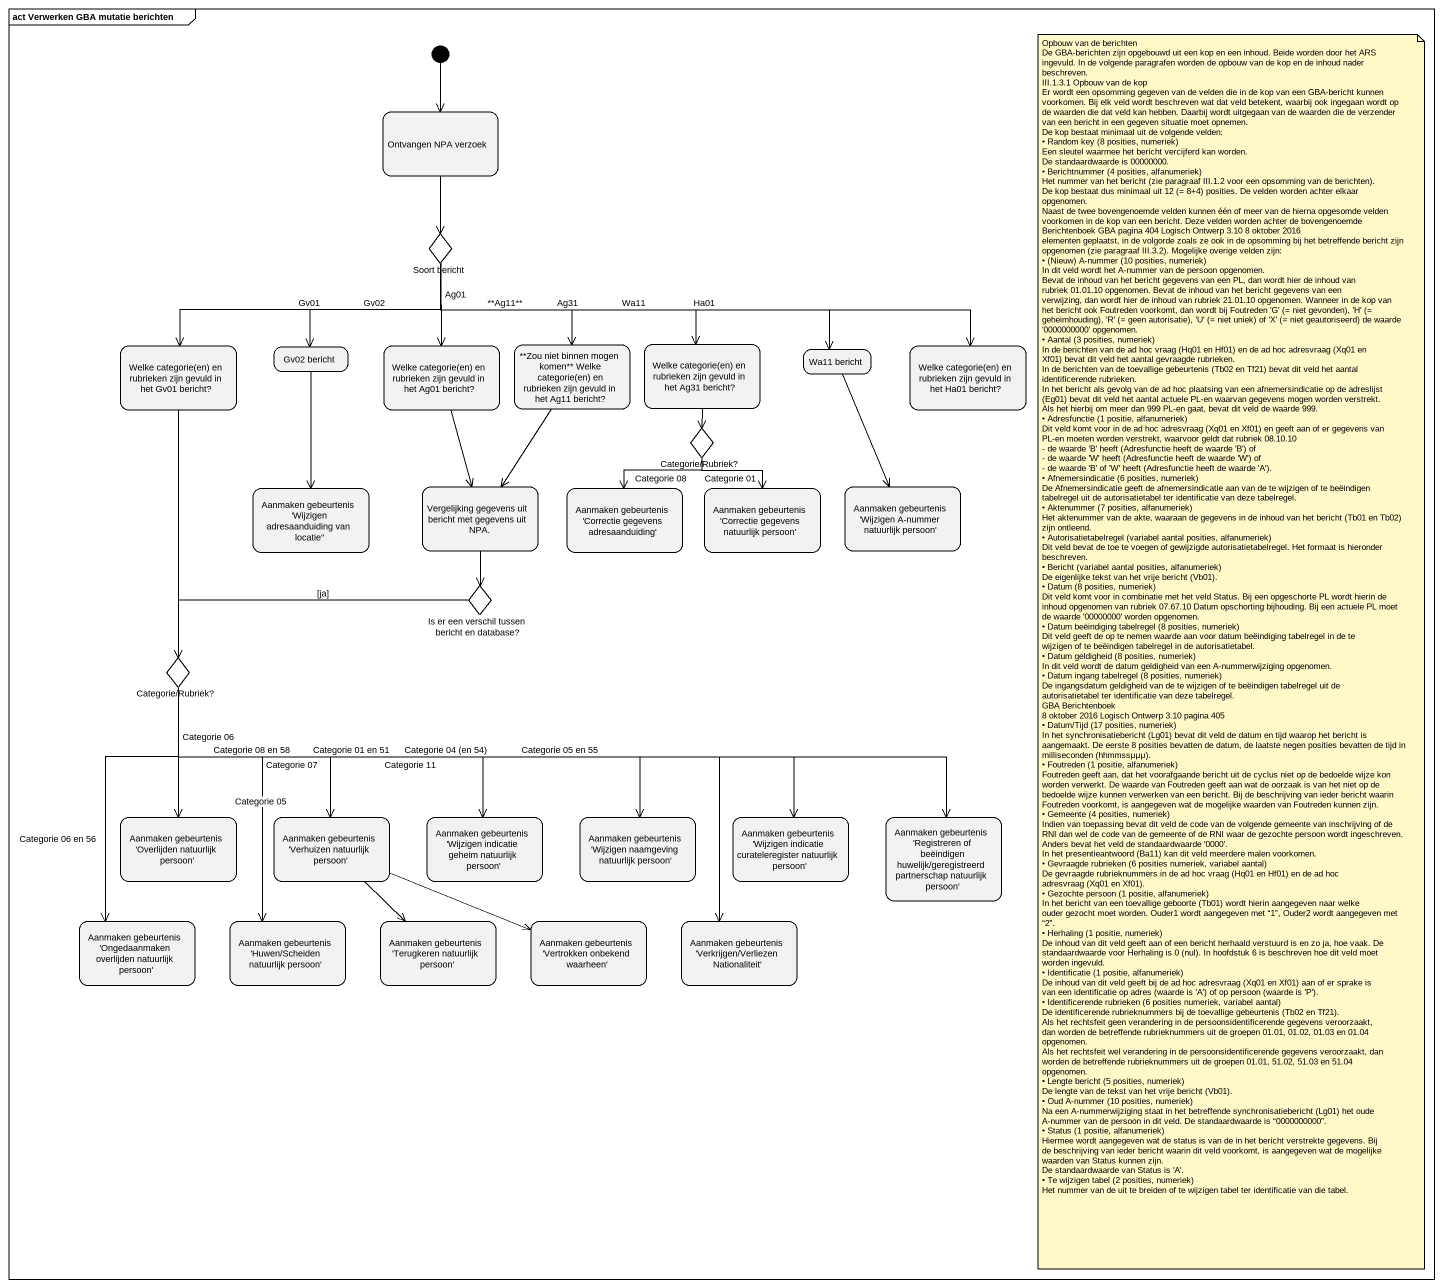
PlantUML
@startuml
mainframe act Verwerken GBA mutatie berichten
hide empty description
state "Ontvangen NPA verzoek" as Ontvangen_NPA_verzoek
state "Soort bericht" as Soort_bericht <<choice>>
state "Welke categorie(en) en rubrieken zijn gevuld in het Gv01 bericht?" as Welke_categorie_en_en
state "Gv02 bericht" as Gv02_bericht
state "Welke categorie(en) en rubrieken zijn gevuld in het Ag01 bericht?" as Welke_categorie_en_en_2
state "~**Zou niet binnen mogen komen~** Welke categorie(en) en rubrieken zijn gevuld in het Ag11 bericht?" as Zou_niet_binnen_mogen_komen
state "Welke categorie(en) en rubrieken zijn gevuld in het Ag31 bericht?" as Welke_categorie_en_en_3
state "Wa11 bericht" as Wa11_bericht
state "Welke categorie(en) en rubrieken zijn gevuld in het Ha01 bericht?" as Welke_categorie_en_en_4
state "Categorie/Rubriek?" as Categorie_Rubriek <<choice>>
state "Aanmaken gebeurtenis 'Wijzigen adresaanduiding van locatie''" as Aanmaken_gebeurtenis
state "Vergelijking gegevens uit bericht met gegevens uit NPA." as Vergelijking_gegevens_uit
state "Aanmaken gebeurtenis 'Correctie gegevens adresaanduiding'" as Aanmaken_gebeurtenis_2
state "Aanmaken gebeurtenis 'Correctie gegevens natuurlijk persoon'" as Aanmaken_gebeurtenis_3
state "Aanmaken gebeurtenis 'Wijzigen A-nummer natuurlijk persoon'" as Aanmaken_gebeurtenis_4
state "Is er een verschil tussen bericht en database?" as Is_er_een_verschil_tussen <<choice>>
state "Categorie/Rubriek?" as Categorie_Rubriek_2 <<choice>>
state "Aanmaken gebeurtenis 'Overlijden natuurlijk persoon'" as Aanmaken_gebeurtenis_5
state "Aanmaken gebeurtenis 'Verhuizen natuurlijk persoon'" as Aanmaken_gebeurtenis_6
state "Aanmaken gebeurtenis 'Wijzigen indicatie geheim natuurlijk persoon'" as Aanmaken_gebeurtenis_7
state "Aanmaken gebeurtenis 'Wijzigen naamgeving natuurlijk persoon'" as Aanmaken_gebeurtenis_8
state "Aanmaken gebeurtenis 'Wijzigen indicatie curateleregister natuurlijk persoon'" as Aanmaken_gebeurtenis_9
state "Aanmaken gebeurtenis 'Registreren of beëindigen huwelijk/geregistreerd partnerschap natuurlijk persoon'" as Aanmaken_gebeurtenis_10
state "Aanmaken gebeurtenis 'Ongedaanmaken overlijden natuurlijk persoon'" as Aanmaken_gebeurtenis_11
state "Aanmaken gebeurtenis 'Huwen/Scheiden natuurlijk persoon'" as Aanmaken_gebeurtenis_Huwen
state "Aanmaken gebeurtenis 'Terugkeren natuurlijk persoon'" as Aanmaken_gebeurtenis_12
state "Aanmaken gebeurtenis 'Vertrokken onbekend waarheen'" as Aanmaken_gebeurtenis_13
state "Aanmaken gebeurtenis 'Verkrijgen/Verliezen Nationaliteit'" as Aanmaken_gebeurtenis_14
[*] --> Ontvangen_NPA_verzoek
Ontvangen_NPA_verzoek --> Soort_bericht
Soort_bericht -left-> Welke_categorie_en_en : Gv01
Soort_bericht --> Gv02_bericht : Gv02
Soort_bericht --> Welke_categorie_en_en_2 : Ag01
Soort_bericht --> Zou_niet_binnen_mogen_komen : ~**Ag11~**
Soort_bericht -right-> Welke_categorie_en_en_3 : Ag31
Soort_bericht -right-> Wa11_bericht : Wa11
Soort_bericht -right-> Welke_categorie_en_en_4 : Ha01
Welke_categorie_en_en --> Categorie_Rubriek_2
Gv02_bericht --> Aanmaken_gebeurtenis
Welke_categorie_en_en_2 --> Vergelijking_gegevens_uit
Zou_niet_binnen_mogen_komen --> Vergelijking_gegevens_uit
Welke_categorie_en_en_3 --> Categorie_Rubriek
Wa11_bericht --> Aanmaken_gebeurtenis_4
Categorie_Rubriek --> Aanmaken_gebeurtenis_2 : Categorie 08
Categorie_Rubriek --> Aanmaken_gebeurtenis_3 : Categorie 01
Vergelijking_gegevens_uit --> Is_er_een_verschil_tussen
Is_er_een_verschil_tussen -left-> Categorie_Rubriek_2 : [ja]
Categorie_Rubriek_2 --> Aanmaken_gebeurtenis_5 : Categorie 06
Categorie_Rubriek_2 --> Aanmaken_gebeurtenis_6 : Categorie 08 en 58
Categorie_Rubriek_2 -right-> Aanmaken_gebeurtenis_7 : Categorie 07
Categorie_Rubriek_2 -right-> Aanmaken_gebeurtenis_8 : Categorie 01 en 51
Categorie_Rubriek_2 -right-> Aanmaken_gebeurtenis_9 : Categorie 11
Categorie_Rubriek_2 -right-> Aanmaken_gebeurtenis_10 : Categorie 05 en 55
Categorie_Rubriek_2 --> Aanmaken_gebeurtenis_11 : Categorie 06 en 56
Categorie_Rubriek_2 --> Aanmaken_gebeurtenis_Huwen : Categorie 05
Categorie_Rubriek_2 -right-> Aanmaken_gebeurtenis_14 : Categorie 04 (en 54)
Aanmaken_gebeurtenis_6 --> Aanmaken_gebeurtenis_12
Aanmaken_gebeurtenis_6 -right-> Aanmaken_gebeurtenis_13
note as N1
  Opbouw van de berichten
  De GBA-berichten zijn opgebouwd uit een kop en een inhoud. Beide worden door het ARS ingevuld. In de volgende paragrafen worden de opbouw van de kop en de inhoud nader beschreven.
  III.1.3.1 Opbouw van de kop
  Er wordt een opsomming gegeven van de velden die in de kop van een GBA-bericht kunnen voorkomen. Bij elk veld wordt beschreven wat dat veld betekent, waarbij ook ingegaan wordt op de waarden die dat veld kan hebben. Daarbij wordt uitgegaan van de waarden die de verzender van een bericht in een gegeven situatie moet opnemen.
  De kop bestaat minimaal uit de volgende velden:
  • Random key (8 posities, numeriek)
  Een sleutel waarmee het bericht vercijferd kan worden.
  De standaardwaarde is 00000000.
  • Berichtnummer (4 posities, alfanumeriek)
  Het nummer van het bericht (zie paragraaf III.1.2 voor een opsomming van de berichten).
  De kop bestaat dus minimaal uit 12 (= 8+4) posities. De velden worden achter elkaar
  opgenomen.
  Naast de twee bovengenoemde velden kunnen één of meer van de hierna opgesomde velden voorkomen in de kop van een bericht. Deze velden worden achter de bovengenoemde Berichtenboek GBA pagina 404 Logisch Ontwerp 3.10 8 oktober 2016
  elementen geplaatst, in de volgorde zoals ze ook in de opsomming bij het betreffende bericht zijn opgenomen (zie paragraaf III.3.2). Mogelijke overige velden zijn:
  • (Nieuw) A-nummer (10 posities, numeriek)
  In dit veld wordt het A-nummer van de persoon opgenomen.
  Bevat de inhoud van het bericht gegevens van een PL, dan wordt hier de inhoud van
  rubriek 01.01.10 opgenomen. Bevat de inhoud van het bericht gegevens van een
  verwijzing, dan wordt hier de inhoud van rubriek 21.01.10 opgenomen. Wanneer in de kop van het bericht ook Foutreden voorkomt, dan wordt bij Foutreden 'G' (= niet gevonden), 'H' (= geheimhouding), 'R' (= geen autorisatie), 'U' (= niet uniek) of 'X' (= niet geautoriseerd) de waarde '0000000000' opgenomen.
  • Aantal (3 posities, numeriek)
  In de berichten van de ad hoc vraag (Hq01 en Hf01) en de ad hoc adresvraag (Xq01 en
  Xf01) bevat dit veld het aantal gevraagde rubrieken.
  In de berichten van de toevallige gebeurtenis (Tb02 en Tf21) bevat dit veld het aantal
  identificerende rubrieken.
  In het bericht als gevolg van de ad hoc plaatsing van een afnemersindicatie op de adreslijst (Eg01) bevat dit veld het aantal actuele PL-en waarvan gegevens mogen worden verstrekt.
  Als het hierbij om meer dan 999 PL-en gaat, bevat dit veld de waarde 999.
  • Adresfunctie (1 positie, alfanumeriek)
  Dit veld komt voor in de ad hoc adresvraag (Xq01 en Xf01) en geeft aan of er gegevens van PL-en moeten worden verstrekt, waarvoor geldt dat rubriek 08.10.10
  - de waarde 'B' heeft (Adresfunctie heeft de waarde 'B') of
  - de waarde 'W' heeft (Adresfunctie heeft de waarde 'W') of
  - de waarde 'B' of 'W' heeft (Adresfunctie heeft de waarde 'A').
  • Afnemersindicatie (6 posities, numeriek)
  De Afnemersindicatie geeft de afnemersindicatie aan van de te wijzigen of te beëindigen
  tabelregel uit de autorisatietabel ter identificatie van deze tabelregel.
  • Aktenummer (7 posities, alfanumeriek)
  Het aktenummer van de akte, waaraan de gegevens in de inhoud van het bericht (Tb01 en Tb02) zijn ontleend.
  • Autorisatietabelregel (variabel aantal posities, alfanumeriek)
  Dit veld bevat de toe te voegen of gewijzigde autorisatietabelregel. Het formaat is hieronder beschreven.
  • Bericht (variabel aantal posities, alfanumeriek)
  De eigenlijke tekst van het vrije bericht (Vb01).
  • Datum (8 posities, numeriek)
  Dit veld komt voor in combinatie met het veld Status. Bij een opgeschorte PL wordt hierin de inhoud opgenomen van rubriek 07.67.10 Datum opschorting bijhouding. Bij een actuele PL moet de waarde '00000000' worden opgenomen.
  • Datum beëindiging tabelregel (8 posities, numeriek)
  Dit veld geeft de op te nemen waarde aan voor datum beëindiging tabelregel in de te
  wijzigen of te beëindigen tabelregel in de autorisatietabel.
  • Datum geldigheid (8 posities, numeriek)
  In dit veld wordt de datum geldigheid van een A-nummerwijziging opgenomen.
  • Datum ingang tabelregel (8 posities, numeriek)
  De ingangsdatum geldigheid van de te wijzigen of te beëindigen tabelregel uit de
  autorisatietabel ter identificatie van deze tabelregel.
  GBA Berichtenboek
  8 oktober 2016 Logisch Ontwerp 3.10 pagina 405
  • Datum/Tijd (17 posities, numeriek)
  In het synchronisatiebericht (Lg01) bevat dit veld de datum en tijd waarop het bericht is
  aangemaakt. De eerste 8 posities bevatten de datum, de laatste negen posities bevatten de tijd in milliseconden (hhmmssμμμ).
  • Foutreden (1 positie, alfanumeriek)
  Foutreden geeft aan, dat het voorafgaande bericht uit de cyclus niet op de bedoelde wijze kon worden verwerkt. De waarde van Foutreden geeft aan wat de oorzaak is van het niet op de bedoelde wijze kunnen verwerken van een bericht. Bij de beschrijving van ieder bericht waarin Foutreden voorkomt, is aangegeven wat de mogelijke waarden van Foutreden kunnen zijn.
  • Gemeente (4 posities, numeriek)
  Indien van toepassing bevat dit veld de code van de volgende gemeente van inschrijving of de RNI dan wel de code van de gemeente of de RNI waar de gezochte persoon wordt ingeschreven. Anders bevat het veld de standaardwaarde '0000'.
  In het presentieantwoord (Ba11) kan dit veld meerdere malen voorkomen.
  • Gevraagde rubrieken (6 posities numeriek, variabel aantal)
  De gevraagde rubrieknummers in de ad hoc vraag (Hq01 en Hf01) en de ad hoc
  adresvraag (Xq01 en Xf01).
  • Gezochte persoon (1 positie, alfanumeriek)
  In het bericht van een toevallige geboorte (Tb01) wordt hierin aangegeven naar welke
  ouder gezocht moet worden. Ouder1 wordt aangegeven met “1”, Ouder2 wordt aangegeven met “2”.
  • Herhaling (1 positie, numeriek)
  De inhoud van dit veld geeft aan of een bericht herhaald verstuurd is en zo ja, hoe vaak. De standaardwaarde voor Herhaling is 0 (nul). In hoofdstuk 6 is beschreven hoe dit veld moet worden ingevuld.
  • Identificatie (1 positie, alfanumeriek)
  De inhoud van dit veld geeft bij de ad hoc adresvraag (Xq01 en Xf01) aan of er sprake is
  van een identificatie op adres (waarde is 'A') of op persoon (waarde is 'P').
  • Identificerende rubrieken (6 posities numeriek, variabel aantal)
  De identificerende rubrieknummers bij de toevallige gebeurtenis (Tb02 en Tf21).
  Als het rechtsfeit geen verandering in de persoonsidentificerende gegevens veroorzaakt,
  dan worden de betreffende rubrieknummers uit de groepen 01.01, 01.02, 01.03 en 01.04
  opgenomen.
  Als het rechtsfeit wel verandering in de persoonsidentificerende gegevens veroorzaakt, dan worden de betreffende rubrieknummers uit de groepen 01.01, 51.02, 51.03 en 51.04
  opgenomen.
  • Lengte bericht (5 posities, numeriek)
  De lengte van de tekst van het vrije bericht (Vb01).
  • Oud A-nummer (10 posities, numeriek)
  Na een A-nummerwijziging staat in het betreffende synchronisatiebericht (Lg01) het oude A-nummer van de persoon in dit veld. De standaardwaarde is “0000000000”.
  • Status (1 positie, alfanumeriek)
  Hiermee wordt aangegeven wat de status is van de in het bericht verstrekte gegevens. Bij
  de beschrijving van ieder bericht waarin dit veld voorkomt, is aangegeven wat de mogelijke waarden van Status kunnen zijn.
  De standaardwaarde van Status is 'A'.
  • Te wijzigen tabel (2 posities, numeriek)
  Het nummer van de uit te breiden of te wijzigen tabel ter identificatie van die tabel.
end note
@enduml
